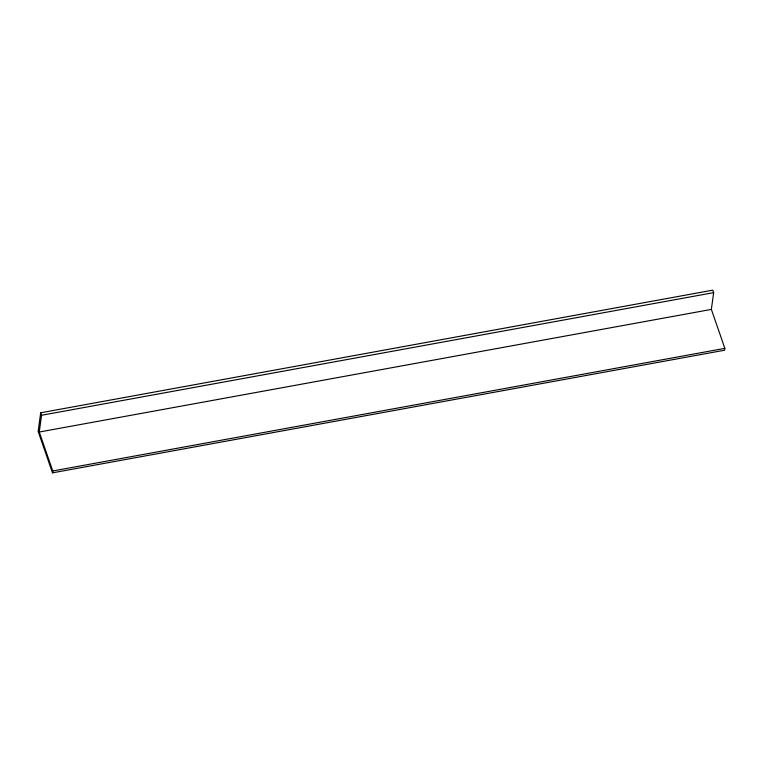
<?xml version="1.0" encoding="UTF-8"?>
<svg xmlns="http://www.w3.org/2000/svg" width="763" height="763" viewBox="0 0 763 763"><rect width="100%" height="100%" fill="white"/><g stroke="black" fill="none" stroke-linecap="round" stroke-linejoin="round"><path stroke-width="1.14" d="M40.677 412.783L38.15 431.41L52.494 472.841L724.592 350.217L724.85 348.357L711.364 309.406L713.643 292.649L712.776 290.159L40.677 412.783L41.536 415.272L39.266 432.03L52.752 470.971L52.494 472.841M41.536 415.272L713.643 292.649M39.266 432.03L711.364 309.406M52.752 470.971L724.85 348.357"/></g></svg>
